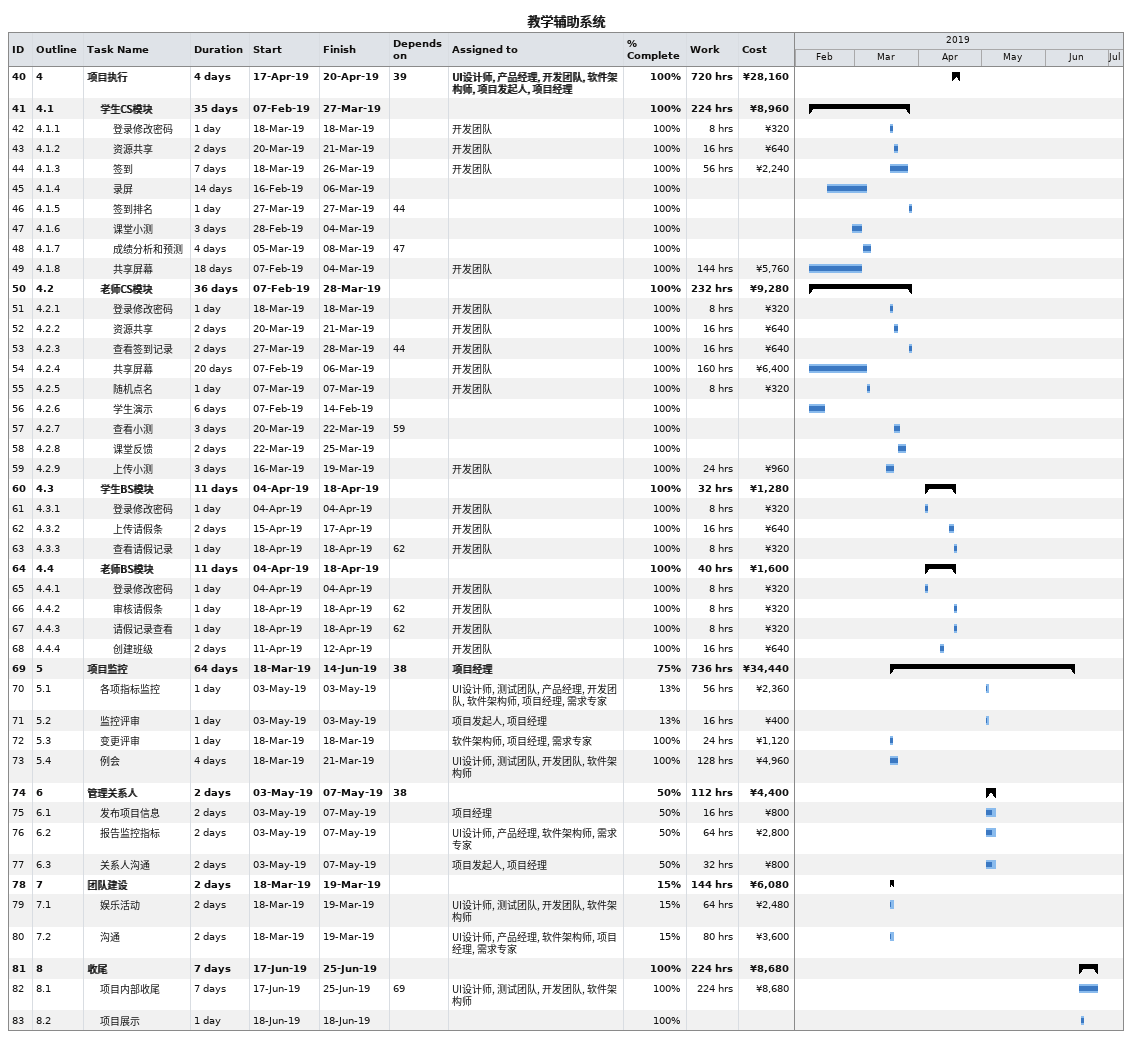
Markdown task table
教学辅助系统

| ID | WBS | Task | Duration | Start | Finish | Predecessors | Resources | % complete | Work (h) | Cost (¥) |
|---|---|---|---|---|---|---|---|---|---|---|
| 40 | 4 | **项目执行** | 4d | 2019-04-17 | 2019-04-20 | 39 | UI设计师, 产品经理, 开发团队, 软件架构师, 项目发起人, 项目经理 | 100 | 720 | 28160 |
| 41 | 4.1 | **学生CS模块** | 35d | 2019-02-07 | 2019-03-27 |  |  | 100 | 224 | 8960 |
| 42 | 4.1.1 | 登录修改密码 | 1d | 2019-03-18 | 2019-03-18 |  | 开发团队 | 100 | 8 | 320 |
| 43 | 4.1.2 | 资源共享 | 2d | 2019-03-20 | 2019-03-21 |  | 开发团队 | 100 | 16 | 640 |
| 44 | 4.1.3 | 签到 | 7d | 2019-03-18 | 2019-03-26 |  | 开发团队 | 100 | 56 | 2240 |
| 45 | 4.1.4 | 录屏 | 14d | 2019-02-16 | 2019-03-06 |  |  | 100 |  |  |
| 46 | 4.1.5 | 签到排名 | 1d | 2019-03-27 | 2019-03-27 | 44 |  | 100 |  |  |
| 47 | 4.1.6 | 课堂小测 | 3d | 2019-02-28 | 2019-03-04 |  |  | 100 |  |  |
| 48 | 4.1.7 | 成绩分析和预测 | 4d | 2019-03-05 | 2019-03-08 | 47 |  | 100 |  |  |
| 49 | 4.1.8 | 共享屏幕 | 18d | 2019-02-07 | 2019-03-04 |  | 开发团队 | 100 | 144 | 5760 |
| 50 | 4.2 | **老师CS模块** | 36d | 2019-02-07 | 2019-03-28 |  |  | 100 | 232 | 9280 |
| 51 | 4.2.1 | 登录修改密码 | 1d | 2019-03-18 | 2019-03-18 |  | 开发团队 | 100 | 8 | 320 |
| 52 | 4.2.2 | 资源共享 | 2d | 2019-03-20 | 2019-03-21 |  | 开发团队 | 100 | 16 | 640 |
| 53 | 4.2.3 | 查看签到记录 | 2d | 2019-03-27 | 2019-03-28 | 44 | 开发团队 | 100 | 16 | 640 |
| 54 | 4.2.4 | 共享屏幕 | 20d | 2019-02-07 | 2019-03-06 |  | 开发团队 | 100 | 160 | 6400 |
| 55 | 4.2.5 | 随机点名 | 1d | 2019-03-07 | 2019-03-07 |  | 开发团队 | 100 | 8 | 320 |
| 56 | 4.2.6 | 学生演示 | 6d | 2019-02-07 | 2019-02-14 |  |  | 100 |  |  |
| 57 | 4.2.7 | 查看小测 | 3d | 2019-03-20 | 2019-03-22 | 59 |  | 100 |  |  |
| 58 | 4.2.8 | 课堂反馈 | 2d | 2019-03-22 | 2019-03-25 |  |  | 100 |  |  |
| 59 | 4.2.9 | 上传小测 | 3d | 2019-03-16 | 2019-03-19 |  | 开发团队 | 100 | 24 | 960 |
| 60 | 4.3 | **学生BS模块** | 11d | 2019-04-04 | 2019-04-18 |  |  | 100 | 32 | 1280 |
| 61 | 4.3.1 | 登录修改密码 | 1d | 2019-04-04 | 2019-04-04 |  | 开发团队 | 100 | 8 | 320 |
| 62 | 4.3.2 | 上传请假条 | 2d | 2019-04-15 | 2019-04-17 |  | 开发团队 | 100 | 16 | 640 |
| 63 | 4.3.3 | 查看请假记录 | 1d | 2019-04-18 | 2019-04-18 | 62 | 开发团队 | 100 | 8 | 320 |
| 64 | 4.4 | **老师BS模块** | 11d | 2019-04-04 | 2019-04-18 |  |  | 100 | 40 | 1600 |
| 65 | 4.4.1 | 登录修改密码 | 1d | 2019-04-04 | 2019-04-04 |  | 开发团队 | 100 | 8 | 320 |
| 66 | 4.4.2 | 审核请假条 | 1d | 2019-04-18 | 2019-04-18 | 62 | 开发团队 | 100 | 8 | 320 |
| 67 | 4.4.3 | 请假记录查看 | 1d | 2019-04-18 | 2019-04-18 | 62 | 开发团队 | 100 | 8 | 320 |
| 68 | 4.4.4 | 创建班级 | 2d | 2019-04-11 | 2019-04-12 |  | 开发团队 | 100 | 16 | 640 |
| 69 | 5 | **项目监控** | 64d | 2019-03-18 | 2019-06-14 | 38 | 项目经理 | 75 | 736 | 34440 |
| 70 | 5.1 | 各项指标监控 | 1d | 2019-05-03 | 2019-05-03 |  | UI设计师, 测试团队, 产品经理, 开发团队, 软件架构师, 项目经理, 需求专家 | 13 | 56 | 2360 |
| 71 | 5.2 | 监控评审 | 1d | 2019-05-03 | 2019-05-03 |  | 项目发起人, 项目经理 | 13 | 16 | 400 |
| 72 | 5.3 | 变更评审 | 1d | 2019-03-18 | 2019-03-18 |  | 软件架构师, 项目经理, 需求专家 | 100 | 24 | 1120 |
| 73 | 5.4 | 例会 | 4d | 2019-03-18 | 2019-03-21 |  | UI设计师, 测试团队, 开发团队, 软件架构师 | 100 | 128 | 4960 |
| 74 | 6 | **管理关系人** | 2d | 2019-05-03 | 2019-05-07 | 38 |  | 50 | 112 | 4400 |
| 75 | 6.1 | 发布项目信息 | 2d | 2019-05-03 | 2019-05-07 |  | 项目经理 | 50 | 16 | 800 |
| 76 | 6.2 | 报告监控指标 | 2d | 2019-05-03 | 2019-05-07 |  | UI设计师, 产品经理, 软件架构师, 需求专家 | 50 | 64 | 2800 |
| 77 | 6.3 | 关系人沟通 | 2d | 2019-05-03 | 2019-05-07 |  | 项目发起人, 项目经理 | 50 | 32 | 800 |
| 78 | 7 | **团队建设** | 2d | 2019-03-18 | 2019-03-19 |  |  | 15 | 144 | 6080 |
| 79 | 7.1 | 娱乐活动 | 2d | 2019-03-18 | 2019-03-19 |  | UI设计师, 测试团队, 开发团队, 软件架构师 | 15 | 64 | 2480 |
| 80 | 7.2 | 沟通 | 2d | 2019-03-18 | 2019-03-19 |  | UI设计师, 产品经理, 软件架构师, 项目经理, 需求专家 | 15 | 80 | 3600 |
| 81 | 8 | **收尾** | 7d | 2019-06-17 | 2019-06-25 |  |  | 100 | 224 | 8680 |
| 82 | 8.1 | 项目内部收尾 | 7d | 2019-06-17 | 2019-06-25 | 69 | UI设计师, 测试团队, 开发团队, 软件架构师 | 100 | 224 | 8680 |
| 83 | 8.2 | 项目展示 | 1d | 2019-06-18 | 2019-06-18 |  |  | 100 |  |  |
